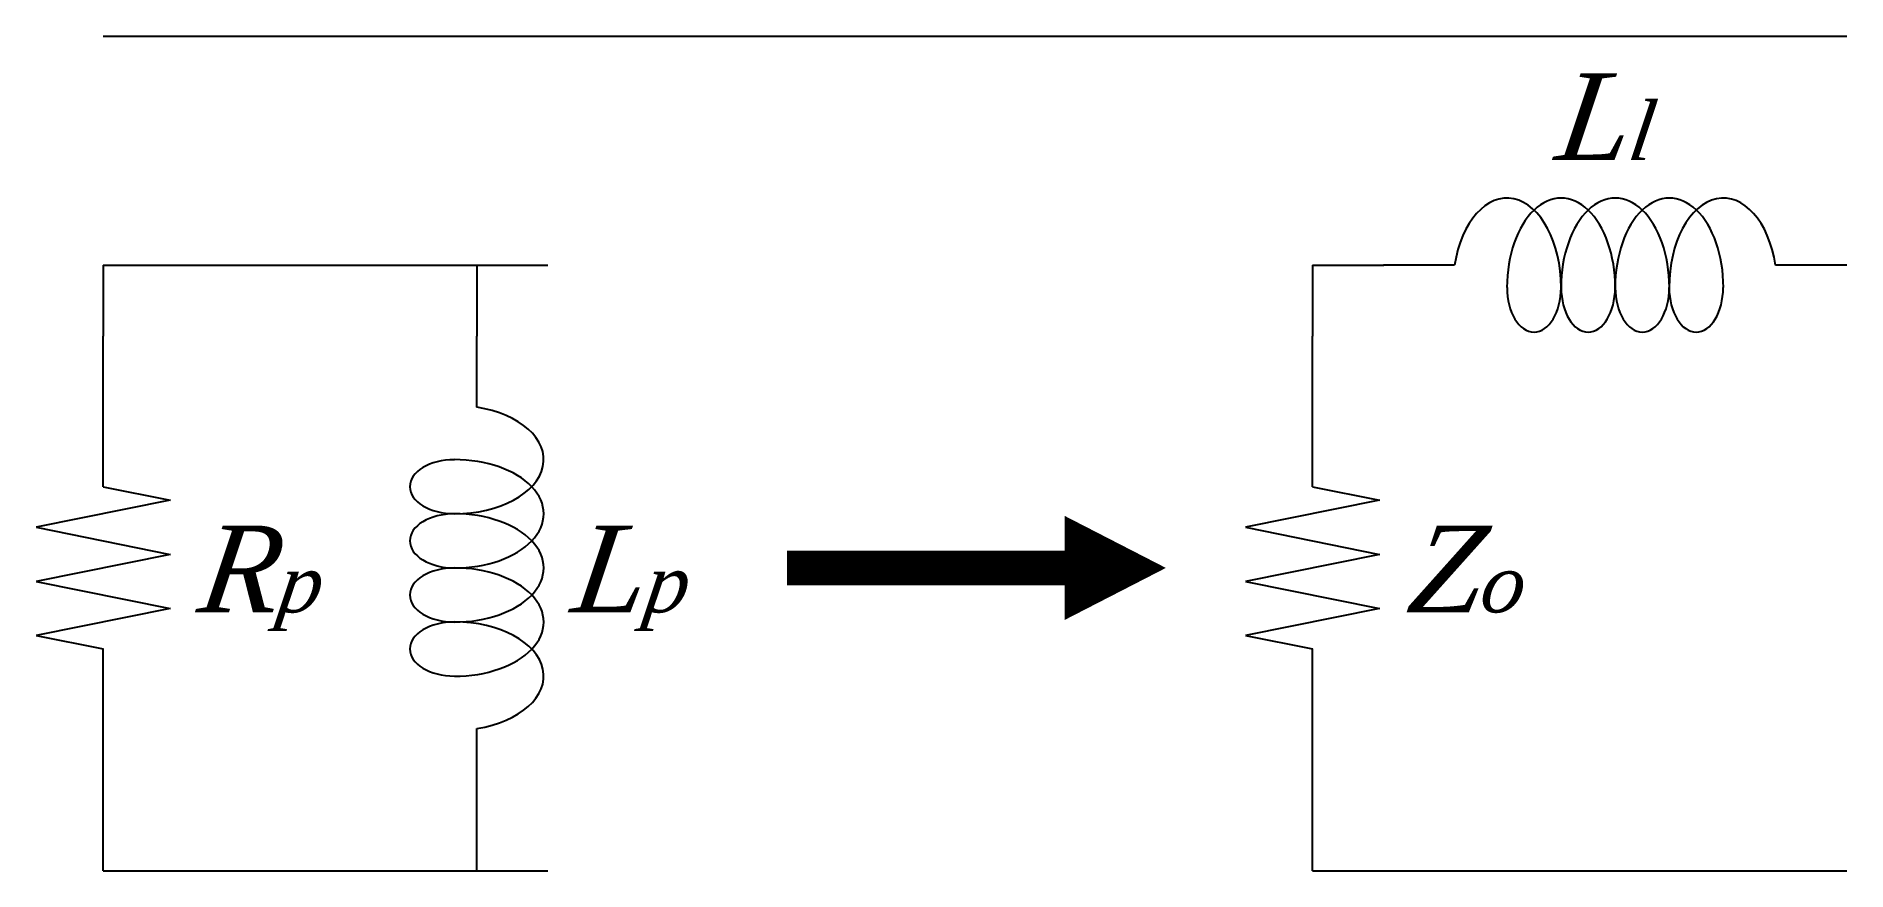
# Model space of a CAD drawing. Header units: inches. Extents: x -5.4 to 5, y -1.7 to 3.1.
import ezdxf

# ---------------------------------------------------------------- set-up
doc = ezdxf.new("R2010")
doc.units = ezdxf.units.IN
doc.header["$MEASUREMENT"] = 0
doc.styles.get("Standard").update_dxf_attribs({"font": 'arial.ttf'})

# ---------------------------------------------------------------- blocks, each defined once
blk = doc.blocks.new('L')
for q in [(0.41, 0.41), (0, 0)]:
    blk.add_line((0, 0.41), q)
blk = doc.blocks.new('res_sym')
for p, q in [((0, 1.803), (0, 2.671)), ((0, 1.803), (0.386, 1.725)), ((0.386, 1.725), (-0.386, 1.569)), ((-0.386, 1.569), (0.386, 1.413)), ((0.386, 1.413), (-0.386, 1.257)), ((-0.386, 1.257), (0.386, 1.101)), ((0.386, 1.101), (-0.386, 0.945)), ((-0.386, 0.945), (0, 0.868)), ((0, 0), (0, 0.868))]:
    blk.add_line(p, q)
blk = doc.blocks.new('ind_sym')
for p, q in [((0, 2.261), (0, 2.671)), ((0, 0), (0, 0.41))]:
    blk.add_line(p, q)
for centre, major_axis, start_param, end_param in [((-0.129, 1.959), (-0.515, 0), 1.570796, 4.459709), ((-0.129, 1.803), (-0.257, 0), -1.570796, 1.570796), ((-0.129, 1.647), (-0.515, 0), 1.570796, 4.712389), ((-0.129, 1.491), (-0.257, 0), -1.570796, 1.570796), ((-0.129, 1.335), (-0.515, 0), 1.570796, 4.712389), ((-0.129, 1.179), (-0.257, 0), -1.570796, 1.570796), ((-0.129, 1.023), (-0.515, 0), 1.570796, 4.712389), ((-0.129, 0.868), (-0.257, 0), -1.570796, 1.570796), ((-0.129, 0.712), (-0.515, 0), 1.823477, 4.712389)]:
    blk.add_ellipse(centre, major_axis=major_axis, ratio=0.606061, start_param=start_param, end_param=end_param)
blk = doc.blocks.new('T')
for p, q in [((-0.41, 0.41), (0, 0.41)), ((0, 0.41), (0, 0)), ((0, 0.41), (0.41, 0.41))]:
    blk.add_line(p, q)

msp = doc.modelspace()

# ---------------------------------------------------------------- linework, layer by layer
at = {"color": 250}
msp.add_line((-5.027, 3.064), (5.027, 3.064), dxfattribs=at)
for p, q in [((-4.618, 1.745), (-3.282, 1.745)), ((-4.618, -1.745), (-3.282, -1.745)), ((2.357, -1.745), (5.027, -1.745))]:
    msp.add_line(p, q)
msp.add_lwpolyline([(0.517, 0, 0.6, 0, 0), (1.101, 0, 0, 0, 0)], format="xyseb")
at = {"const_width": 0.2}
msp.add_lwpolyline([(-1.084, 0), (0.517, 0)], dxfattribs=at)

# ---------------------------------------------------------------- block references
at = {"rotation": 90}
msp.add_blockref('ind_sym', (5.027, 1.745), dxfattribs=at)
for name, p in [('L', (-5.027, 1.335)), ('T', (-2.873, 1.335)), ('L', (1.947, 1.335)), ('res_sym', (-5.027, -1.335)), ('ind_sym', (-2.873, -1.335)), ('res_sym', (1.947, -1.335))]:
    msp.add_blockref(name, p)
at = {"xscale": -1, "rotation": 180}
for name, p in [('L', (-5.027, -1.335)), ('T', (-2.873, -1.335)), ('L', (1.947, -1.335))]:
    msp.add_blockref(name, p, dxfattribs=at)

# ---------------------------------------------------------------- texts
at = {"char_height": 0.2, "attachment_point": 1}
for s, insert, width in [('{\\fTimes New Roman|b0|i1|c0|p0;\\H2.5x;{\\Q9;L\\H0.666667x;l}}', (3.335, 2.85), 2.05411), ('{\\fTimes New Roman|b0|i1|c0|p0;\\H2.5x;{\\Q9;R\\H0.666667x;p}}', (-4.495, 0.244), 0.43813), ('{\\fTimes New Roman|b0|i1|c0|p0;\\H2.5x;{\\Q9;L\\H0.666667x;p}}', (-2.34, 0.244), 0.43813), ('{\\fTimes New Roman|b0|i1|c0|p0;\\H2.5x;{\\Q9;Z\\H0.666667x;o}}', (2.48, 0.244), 0.43813)]:
    msp.add_mtext(s, dxfattribs=dict(at, insert=insert, width=width))

doc.saveas('drawing.dxf')
